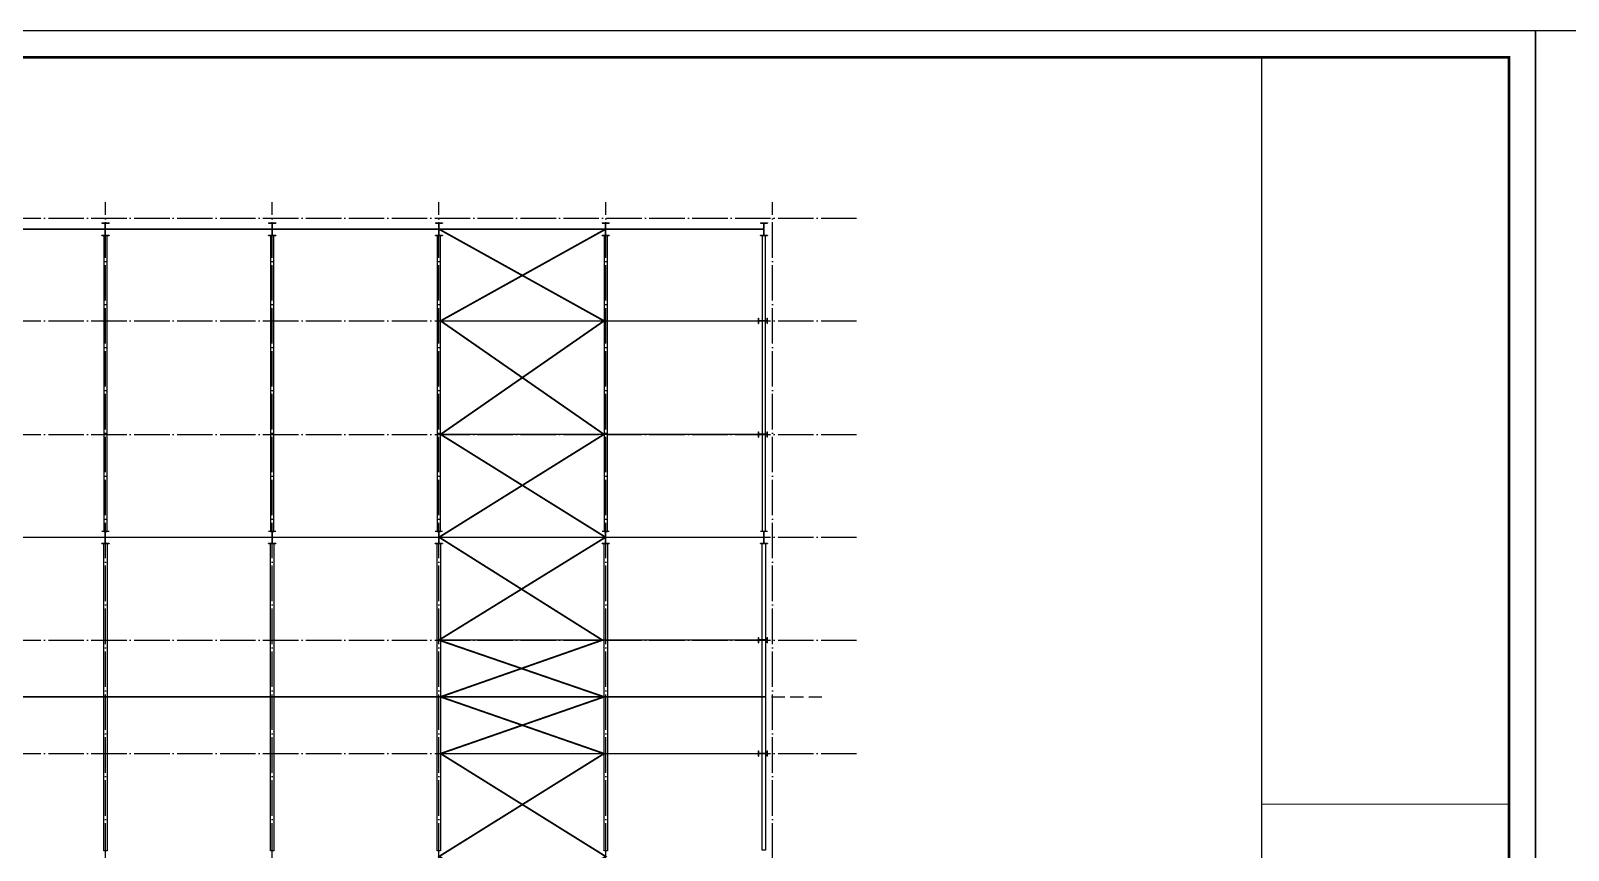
# Model space of a CAD drawing. Extents: x 95752 to 843522, y -411933 to 75567.
# Drawn here: x 518379 to 605060, y 29357 to 75567 of the extents above; entities that cross this region are included whole.
import ezdxf

# ---------------------------------------------------------------- set-up
doc = ezdxf.new("R2010")
doc.units = 0
doc.header["$LTSCALE"] = 1000
doc.header["$MEASUREMENT"] = 0
doc.linetypes.add('DASH', pattern=[0.35, 0.25, -0.1])
doc.linetypes.add('DOTE', pattern=[2.42, 2, -0.2, 0.02, -0.2])
for name, color, linetype in [('13', 4, 'Continuous'), ('_0', 7, 'Continuous'), ('C-粗线', 51, 'Continuous'), ('DOTE', 1, 'Continuous'), ('EVTR', 2, 'Continuous'), ('PUB_TITLE', 4, 'Continuous'), ('屋架梁', 2, 'Continuous')]:
    doc.layers.add(name, color=color, linetype=linetype)
for name, color, linetype, lineweight in [('14', 2, 'Continuous', 20), ('支撑', 5, 'Continuous', 35), ('系梁', 6, 'Continuous', 35)]:
    doc.layers.add(name, color=color, linetype=linetype, lineweight=lineweight)
doc.styles.add('_HZTXT', font='gs_txt.shx', dxfattribs={"width": 0.8, "bigfont": 'hzdx.shx'})
doc.styles.add('HT', font='simhei.ttf')
doc.styles.add('HZTXT', font='romans.shx', dxfattribs={"width": 0.7, "bigfont": 'hzdx.shx'})
doc.styles.add('hztxt0', font='romans.shx', dxfattribs={"bigfont": 'gbcbig0.shx'})
doc.styles.get("Standard").update_dxf_attribs({"font": 'gbenor.shx', "bigfont": 'gbcbig.shx'})
doc.styles.add('宋体', font='SimSun.ttf')

# ---------------------------------------------------------------- blocks, each defined once
blk = doc.blocks.new('钢柱模板')
at = {"layer": 'C-粗线', "color": 6}
for p, q in [((-163632, -203263), (-163632, -203275)), ((-163632, -203263), (-163232, -203263)), ((-163632, -203263), (-163632, -203275)), ((-163632, -203263), (-163232, -203263)), ((-163632, -203275), (-163232, -203275)), ((-163632, -203275), (-163232, -203275)), ((-163441, -203283), (-163449, -203275)), ((-163441, -203283), (-163449, -203275)), ((-163441, -203951), (-163441, -203275)), ((-163441, -203951), (-163441, -203275)), ((-163423, -203283), (-163415, -203275)), ((-163423, -203951), (-163423, -203275)), ((-163423, -203283), (-163415, -203275)), ((-163423, -203951), (-163423, -203275)), ((-163232, -203263), (-163232, -203275)), ((-163232, -203263), (-163232, -203275)), ((-154232, -203263), (-154232, -203275)), ((-154232, -203263), (-153832, -203263)), ((-154232, -203263), (-154232, -203275)), ((-154232, -203263), (-153832, -203263)), ((-154232, -203275), (-153832, -203275)), ((-154232, -203275), (-153832, -203275)), ((-154041, -203283), (-154049, -203275)), ((-154041, -203283), (-154049, -203275)), ((-154041, -203951), (-154041, -203275)), ((-154041, -203951), (-154041, -203275)), ((-154023, -203283), (-154015, -203275)), ((-154023, -203951), (-154023, -203275)), ((-154023, -203283), (-154015, -203275)), ((-154023, -203951), (-154023, -203275)), ((-153832, -203263), (-153832, -203275)), ((-153832, -203263), (-153832, -203275)), ((-144832, -203263), (-144832, -203275)), ((-144832, -203263), (-144432, -203263)), ((-144832, -203263), (-144832, -203275)), ((-144832, -203263), (-144432, -203263)), ((-144832, -203275), (-144432, -203275)), ((-144832, -203275), (-144432, -203275)), ((-144641, -203283), (-144649, -203275)), ((-144641, -203283), (-144649, -203275)), ((-144641, -203951), (-144641, -203275)), ((-144641, -203951), (-144641, -203275)), ((-144623, -203283), (-144615, -203275)), ((-144623, -203951), (-144623, -203275)), ((-144623, -203283), (-144615, -203275)), ((-144623, -203951), (-144623, -203275)), ((-144432, -203263), (-144432, -203275)), ((-144432, -203263), (-144432, -203275)), ((-135432, -203263), (-135432, -203275)), ((-135432, -203263), (-135032, -203263)), ((-135432, -203263), (-135432, -203275)), ((-135432, -203263), (-135032, -203263)), ((-135432, -203275), (-135032, -203275)), ((-135432, -203275), (-135032, -203275)), ((-135241, -203283), (-135249, -203275)), ((-135241, -203283), (-135249, -203275)), ((-135241, -203951), (-135241, -203275)), ((-135241, -203951), (-135241, -203275)), ((-135223, -203283), (-135215, -203275)), ((-135223, -203951), (-135223, -203275)), ((-135223, -203283), (-135215, -203275)), ((-135223, -203951), (-135223, -203275)), ((-135032, -203263), (-135032, -203275)), ((-135032, -203263), (-135032, -203275)), ((-126512, -203263), (-126512, -203275)), ((-126512, -203263), (-126112, -203263)), ((-126512, -203263), (-126512, -203275)), ((-126512, -203263), (-126112, -203263)), ((-126512, -203275), (-126112, -203275)), ((-126512, -203275), (-126112, -203275)), ((-126321, -203283), (-126329, -203275)), ((-126321, -203283), (-126329, -203275)), ((-126321, -203951), (-126321, -203275)), ((-126321, -203951), (-126321, -203275)), ((-126303, -203283), (-126295, -203275)), ((-126303, -203951), (-126303, -203275)), ((-126303, -203283), (-126295, -203275)), ((-126303, -203951), (-126303, -203275)), ((-126112, -203263), (-126112, -203275)), ((-126112, -203263), (-126112, -203275)), ((-163632, -203963), (-163632, -203951)), ((-163632, -203951), (-163232, -203951)), ((-163632, -203963), (-163632, -203951)), ((-163632, -203951), (-163232, -203951)), ((-163632, -203963), (-163232, -203963)), ((-163632, -203963), (-163232, -203963)), ((-163441, -203943), (-163449, -203951)), ((-163441, -203943), (-163449, -203951)), ((-163423, -203943), (-163415, -203951)), ((-163423, -203943), (-163415, -203951)), ((-163232, -203951), (-163232, -203963)), ((-163232, -203951), (-163232, -203963)), ((-154232, -203963), (-154232, -203951)), ((-154232, -203951), (-153832, -203951)), ((-154232, -203963), (-154232, -203951)), ((-154232, -203951), (-153832, -203951)), ((-154232, -203963), (-153832, -203963)), ((-154232, -203963), (-153832, -203963)), ((-154041, -203943), (-154049, -203951)), ((-154041, -203943), (-154049, -203951)), ((-154023, -203943), (-154015, -203951)), ((-154023, -203943), (-154015, -203951)), ((-153832, -203951), (-153832, -203963)), ((-153832, -203951), (-153832, -203963)), ((-144832, -203963), (-144832, -203951)), ((-144832, -203951), (-144432, -203951)), ((-144832, -203963), (-144832, -203951)), ((-144832, -203951), (-144432, -203951)), ((-144832, -203963), (-144432, -203963)), ((-144832, -203963), (-144432, -203963)), ((-144641, -203943), (-144649, -203951)), ((-144641, -203943), (-144649, -203951)), ((-144623, -203943), (-144615, -203951)), ((-144623, -203943), (-144615, -203951)), ((-144432, -203951), (-144432, -203963)), ((-144432, -203951), (-144432, -203963)), ((-135432, -203963), (-135432, -203951)), ((-135432, -203951), (-135032, -203951)), ((-135432, -203963), (-135432, -203951)), ((-135432, -203951), (-135032, -203951)), ((-135432, -203963), (-135032, -203963)), ((-135432, -203963), (-135032, -203963)), ((-135241, -203943), (-135249, -203951)), ((-135241, -203943), (-135249, -203951)), ((-135223, -203943), (-135215, -203951)), ((-135223, -203943), (-135215, -203951)), ((-135032, -203951), (-135032, -203963)), ((-135032, -203951), (-135032, -203963)), ((-126512, -203963), (-126512, -203951)), ((-126512, -203951), (-126112, -203951)), ((-126512, -203963), (-126512, -203951)), ((-126512, -203951), (-126112, -203951)), ((-126512, -203963), (-126112, -203963)), ((-126512, -203963), (-126112, -203963)), ((-126321, -203943), (-126329, -203951)), ((-126321, -203943), (-126329, -203951)), ((-126303, -203943), (-126295, -203951)), ((-126303, -203943), (-126295, -203951)), ((-126112, -203951), (-126112, -203963)), ((-126112, -203951), (-126112, -203963)), ((-126612, -208633), (-126600, -208633)), ((-126612, -208933), (-126612, -208633)), ((-126612, -208633), (-126600, -208633)), ((-126612, -208933), (-126612, -208633)), ((-126600, -208933), (-126600, -208633)), ((-126600, -208933), (-126600, -208633)), ((-126592, -208774), (-126600, -208766)), ((-126592, -208774), (-126600, -208766)), ((-126124, -208774), (-126600, -208774)), ((-126124, -208774), (-126600, -208774)), ((-126592, -208792), (-126600, -208800)), ((-126124, -208792), (-126600, -208792)), ((-126592, -208792), (-126600, -208800)), ((-126124, -208792), (-126600, -208792)), ((-126132, -208774), (-126124, -208766)), ((-126132, -208774), (-126124, -208766)), ((-126132, -208792), (-126124, -208800)), ((-126132, -208792), (-126124, -208800)), ((-126124, -208633), (-126112, -208633)), ((-126124, -208933), (-126124, -208633)), ((-126124, -208633), (-126112, -208633)), ((-126124, -208933), (-126124, -208633)), ((-126112, -208933), (-126112, -208633)), ((-126112, -208933), (-126112, -208633)), ((-126612, -208933), (-126600, -208933)), ((-126612, -208933), (-126600, -208933)), ((-126112, -208933), (-126124, -208933)), ((-126112, -208933), (-126124, -208933)), ((-126612, -215033), (-126600, -215033)), ((-126612, -215333), (-126612, -215033)), ((-126612, -215033), (-126600, -215033)), ((-126612, -215333), (-126612, -215033)), ((-126612, -215333), (-126600, -215333)), ((-126612, -215333), (-126600, -215333)), ((-126600, -215333), (-126600, -215033)), ((-126600, -215333), (-126600, -215033)), ((-126592, -215174), (-126600, -215166)), ((-126592, -215174), (-126600, -215166)), ((-126124, -215174), (-126600, -215174)), ((-126124, -215174), (-126600, -215174)), ((-126592, -215192), (-126600, -215200)), ((-126124, -215192), (-126600, -215192)), ((-126592, -215192), (-126600, -215200)), ((-126124, -215192), (-126600, -215192)), ((-126132, -215174), (-126124, -215166)), ((-126132, -215174), (-126124, -215166)), ((-126132, -215192), (-126124, -215200)), ((-126132, -215192), (-126124, -215200)), ((-126124, -215033), (-126112, -215033)), ((-126124, -215333), (-126124, -215033)), ((-126124, -215033), (-126112, -215033)), ((-126124, -215333), (-126124, -215033)), ((-126112, -215333), (-126124, -215333)), ((-126112, -215333), (-126124, -215333)), ((-126112, -215333), (-126112, -215033)), ((-126112, -215333), (-126112, -215033)), ((-163637, -220633), (-163637, -220645)), ((-163637, -220633), (-163227, -220633)), ((-163637, -220633), (-163637, -220645)), ((-163637, -220633), (-163227, -220633)), ((-163637, -220645), (-163227, -220645)), ((-163637, -220645), (-163227, -220645)), ((-163441, -220653), (-163449, -220645)), ((-163441, -220653), (-163449, -220645)), ((-163441, -221321), (-163441, -220645)), ((-163441, -221321), (-163441, -220645)), ((-163423, -220653), (-163415, -220645)), ((-163423, -221321), (-163423, -220645)), ((-163423, -220653), (-163415, -220645)), ((-163423, -221321), (-163423, -220645)), ((-163227, -220633), (-163227, -220645)), ((-163227, -220633), (-163227, -220645)), ((-154237, -220633), (-154237, -220645)), ((-154237, -220633), (-153827, -220633)), ((-154237, -220633), (-154237, -220645)), ((-154237, -220633), (-153827, -220633)), ((-154237, -220645), (-153827, -220645)), ((-154237, -220645), (-153827, -220645)), ((-154041, -220653), (-154049, -220645)), ((-154041, -220653), (-154049, -220645)), ((-154041, -221321), (-154041, -220645)), ((-154041, -221321), (-154041, -220645)), ((-154023, -220653), (-154015, -220645)), ((-154023, -221321), (-154023, -220645)), ((-154023, -220653), (-154015, -220645)), ((-154023, -221321), (-154023, -220645)), ((-153827, -220633), (-153827, -220645)), ((-153827, -220633), (-153827, -220645)), ((-144837, -220633), (-144837, -220645)), ((-144837, -220633), (-144427, -220633)), ((-144837, -220633), (-144837, -220645)), ((-144837, -220633), (-144427, -220633)), ((-144837, -220645), (-144427, -220645)), ((-144837, -220645), (-144427, -220645)), ((-144641, -220653), (-144649, -220645)), ((-144641, -220653), (-144649, -220645)), ((-144641, -221321), (-144641, -220645)), ((-144641, -221321), (-144641, -220645)), ((-144623, -220653), (-144615, -220645)), ((-144623, -221321), (-144623, -220645)), ((-144623, -220653), (-144615, -220645)), ((-144623, -221321), (-144623, -220645)), ((-144427, -220633), (-144427, -220645)), ((-144427, -220633), (-144427, -220645)), ((-135437, -220633), (-135437, -220645)), ((-135437, -220633), (-135027, -220633)), ((-135437, -220633), (-135437, -220645)), ((-135437, -220633), (-135027, -220633)), ((-135437, -220645), (-135027, -220645)), ((-135437, -220645), (-135027, -220645)), ((-135241, -220653), (-135249, -220645)), ((-135241, -220653), (-135249, -220645)), ((-135241, -221321), (-135241, -220645)), ((-135241, -221321), (-135241, -220645)), ((-135223, -220653), (-135215, -220645)), ((-135223, -221321), (-135223, -220645)), ((-135223, -220653), (-135215, -220645)), ((-135223, -221321), (-135223, -220645)), ((-135027, -220633), (-135027, -220645)), ((-135027, -220633), (-135027, -220645)), ((-126512, -220633), (-126512, -220645)), ((-126512, -220633), (-126112, -220633)), ((-126512, -220633), (-126512, -220645)), ((-126512, -220633), (-126112, -220633)), ((-126512, -220645), (-126112, -220645)), ((-126512, -220645), (-126112, -220645)), ((-126321, -220653), (-126329, -220645)), ((-126321, -220653), (-126329, -220645)), ((-126321, -221321), (-126321, -220645)), ((-126321, -221321), (-126321, -220645)), ((-126303, -220653), (-126295, -220645)), ((-126303, -221321), (-126303, -220645)), ((-126303, -220653), (-126295, -220645)), ((-126303, -221321), (-126303, -220645)), ((-126112, -220633), (-126112, -220645)), ((-126112, -220633), (-126112, -220645)), ((-163637, -221333), (-163637, -221321)), ((-163637, -221321), (-163227, -221321)), ((-163637, -221333), (-163637, -221321)), ((-163637, -221321), (-163227, -221321)), ((-163637, -221333), (-163227, -221333)), ((-163637, -221333), (-163227, -221333)), ((-163441, -221313), (-163449, -221321)), ((-163441, -221313), (-163449, -221321)), ((-163423, -221313), (-163415, -221321)), ((-163423, -221313), (-163415, -221321)), ((-163227, -221321), (-163227, -221333)), ((-163227, -221321), (-163227, -221333)), ((-154237, -221333), (-154237, -221321)), ((-154237, -221321), (-153827, -221321)), ((-154237, -221333), (-154237, -221321)), ((-154237, -221321), (-153827, -221321)), ((-154237, -221333), (-153827, -221333)), ((-154237, -221333), (-153827, -221333)), ((-154041, -221313), (-154049, -221321)), ((-154041, -221313), (-154049, -221321)), ((-154023, -221313), (-154015, -221321)), ((-154023, -221313), (-154015, -221321)), ((-153827, -221321), (-153827, -221333)), ((-153827, -221321), (-153827, -221333)), ((-144837, -221333), (-144837, -221321)), ((-144837, -221321), (-144427, -221321)), ((-144837, -221333), (-144837, -221321)), ((-144837, -221321), (-144427, -221321)), ((-144837, -221333), (-144427, -221333)), ((-144837, -221333), (-144427, -221333)), ((-144641, -221313), (-144649, -221321)), ((-144641, -221313), (-144649, -221321)), ((-144623, -221313), (-144615, -221321)), ((-144623, -221313), (-144615, -221321)), ((-144427, -221321), (-144427, -221333)), ((-144427, -221321), (-144427, -221333)), ((-135437, -221333), (-135437, -221321)), ((-135437, -221321), (-135027, -221321)), ((-135437, -221333), (-135437, -221321)), ((-135437, -221321), (-135027, -221321)), ((-135437, -221333), (-135027, -221333)), ((-135437, -221333), (-135027, -221333)), ((-135241, -221313), (-135249, -221321)), ((-135241, -221313), (-135249, -221321)), ((-135223, -221313), (-135215, -221321)), ((-135223, -221313), (-135215, -221321)), ((-135027, -221321), (-135027, -221333)), ((-135027, -221321), (-135027, -221333)), ((-126512, -221333), (-126512, -221321)), ((-126512, -221321), (-126112, -221321)), ((-126512, -221333), (-126512, -221321)), ((-126512, -221321), (-126112, -221321)), ((-126512, -221333), (-126112, -221333)), ((-126512, -221333), (-126112, -221333)), ((-126321, -221313), (-126329, -221321)), ((-126321, -221313), (-126329, -221321)), ((-126303, -221313), (-126295, -221321)), ((-126303, -221313), (-126295, -221321)), ((-126112, -221321), (-126112, -221333)), ((-126112, -221321), (-126112, -221333)), ((-126612, -226633), (-126600, -226633)), ((-126612, -226933), (-126612, -226633)), ((-126612, -226633), (-126600, -226633)), ((-126612, -226933), (-126612, -226633)), ((-126612, -226933), (-126600, -226933)), ((-126612, -226933), (-126600, -226933)), ((-126600, -226933), (-126600, -226633)), ((-126600, -226933), (-126600, -226633)), ((-126592, -226774), (-126600, -226766)), ((-126592, -226774), (-126600, -226766)), ((-126124, -226774), (-126600, -226774)), ((-126124, -226774), (-126600, -226774)), ((-126592, -226792), (-126600, -226800)), ((-126124, -226792), (-126600, -226792)), ((-126592, -226792), (-126600, -226800)), ((-126124, -226792), (-126600, -226792)), ((-126132, -226774), (-126124, -226766)), ((-126132, -226774), (-126124, -226766)), ((-126132, -226792), (-126124, -226800)), ((-126132, -226792), (-126124, -226800)), ((-126124, -226633), (-126112, -226633)), ((-126124, -226933), (-126124, -226633)), ((-126124, -226633), (-126112, -226633)), ((-126124, -226933), (-126124, -226633)), ((-126112, -226933), (-126124, -226933)), ((-126112, -226933), (-126124, -226933)), ((-126112, -226933), (-126112, -226633)), ((-126112, -226933), (-126112, -226633)), ((-126612, -233033), (-126600, -233033)), ((-126612, -233333), (-126612, -233033)), ((-126612, -233033), (-126600, -233033)), ((-126612, -233333), (-126612, -233033)), ((-126600, -233333), (-126600, -233033)), ((-126600, -233333), (-126600, -233033)), ((-126592, -233174), (-126600, -233166)), ((-126592, -233174), (-126600, -233166)), ((-126132, -233174), (-126124, -233166)), ((-126132, -233174), (-126124, -233166)), ((-126124, -233033), (-126112, -233033)), ((-126124, -233333), (-126124, -233033)), ((-126124, -233033), (-126112, -233033)), ((-126124, -233333), (-126124, -233033)), ((-126112, -233333), (-126112, -233033)), ((-126112, -233333), (-126112, -233033)), ((-126612, -233333), (-126600, -233333)), ((-126612, -233333), (-126600, -233333)), ((-126124, -233174), (-126600, -233174)), ((-126124, -233174), (-126600, -233174)), ((-126592, -233192), (-126600, -233200)), ((-126124, -233192), (-126600, -233192)), ((-126592, -233192), (-126600, -233200)), ((-126124, -233192), (-126600, -233192)), ((-126132, -233192), (-126124, -233200)), ((-126132, -233192), (-126124, -233200)), ((-126112, -233333), (-126124, -233333)), ((-126112, -233333), (-126124, -233333))]:
    blk.add_line(p, q, dxfattribs=at)
blk = doc.blocks.new('zw-02')
at = {"layer": 'DOTE', "linetype": 'DOTE'}
for p, q in [((364943, 4846), (364943, 63646)), ((374343, 4846), (374343, 63646)), ((383743, 4846), (383743, 63646)), ((393143, 4846), (393143, 63646)), ((402543, 4846), (402543, 63646)), ((303643, 62746), (407443, 62746)), ((303643, 56946), (407443, 56946)), ((303643, 50546), (407443, 50546)), ((303643, 44746), (407443, 44746)), ((303643, 38946), (407443, 38946)), ((303643, 32546), (407443, 32546))]:
    blk.add_line(p, q, dxfattribs=at)
blk = doc.blocks.new('弘吉车间2')
at = {"layer": '14'}
h = blk.add_hatch(dxfattribs=at)
h.set_pattern_fill('ANSI31', color=256, scale=100, angle=135, style=0)
h.set_pattern_definition([(180, (-226475.39, -78017.824), (-3e-15, -12.5), [])])
edge = h.paths.add_edge_path()
edge.add_line((-9011, 2855), (-9011, 2773))
edge.add_line((-9011, 2773), (-9152, 2773))
edge.add_line((-9152, 2773), (-9152, 3084))
edge.add_arc((-9062, 3084), 90, 90, 180, ccw=False)
edge.add_line((-9062, 3174), (-8271, 3174))
edge.add_arc((-8271, 3084), 90, 0, 90, ccw=False)
edge.add_line((-8181, 3084), (-8181, 2768))
edge.add_line((-8181, 2768), (-8311, 2768))
edge.add_line((-8311, 2768), (-8311, 2862))
edge.add_line((-8311, 2862), (-8282, 2862))
edge.add_line((-8282, 2862), (-8268, 2862))
edge.add_line((-8268, 2862), (-8268, 3074))
edge.add_line((-8268, 3074), (-9055, 3074))
edge.add_line((-9055, 3074), (-9055, 2855))
edge.add_line((-9055, 2855), (-9011, 2855))
h.paths.add_polyline_path([(-8629, 2622), (-8629, 3030), (-8321, 3030), (-8321, 2942), (-8535, 2942), (-8535, 2855), (-8362, 2855), (-8362, 2525), (-8542, 2525), (-8542, 2442), (-8320, 2442), (-8320, 2365), (-8628, 2365), (-8628, 2526), (-8697, 2526), (-8697, 2365), (-9006, 2365), (-9006, 2442), (-8784, 2442), (-8784, 2525), (-8963, 2525), (-8963, 2855), (-8790, 2855), (-8790, 2942), (-9004, 2942), (-9004, 3030), (-8697, 3030), (-8697, 2622)])
h.paths.add_polyline_path([(-8874, 2772), (-8776, 2772), (-8776, 2616), (-8874, 2616)], flags=16)
h.paths.add_polyline_path([(-8452, 2772), (-8549, 2772), (-8549, 2616), (-8452, 2616)], flags=16)
edge = h.paths.add_edge_path()
edge.add_line((-9011, 2525), (-9011, 2607))
edge.add_line((-9011, 2607), (-9152, 2607))
edge.add_line((-9152, 2607), (-9152, 2296))
edge.add_arc((-9062, 2296), 90, 180, 270)
edge.add_line((-9062, 2206), (-8271, 2206))
edge.add_arc((-8271, 2296), 90, 270, 360)
edge.add_line((-8181, 2296), (-8181, 2612))
edge.add_line((-8181, 2612), (-8311, 2612))
edge.add_line((-8311, 2612), (-8311, 2518))
edge.add_line((-8311, 2518), (-8282, 2518))
edge.add_line((-8282, 2518), (-8268, 2518))
edge.add_line((-8268, 2518), (-8268, 2306))
edge.add_line((-8268, 2306), (-9055, 2306))
edge.add_line((-9055, 2306), (-9055, 2525))
edge.add_line((-9055, 2525), (-9011, 2525))
for p, q in [((-9300, 29320), (-9300, 0)), ((-9300, 29320), (0, 29320)), ((-9300, 24820), (0, 24820)), ((-9300, 20320), (0, 20320)), ((-9300, 18320), (0, 18320)), ((-9300, 16320), (0, 16320)), ((-9300, 15320), (0, 15320)), ((-9300, 14320), (0, 14320)), ((-9300, 13320), (0, 13320)), ((-9300, 12320), (0, 12320)), ((-9300, 11320), (0, 11320)), ((-9300, 10320), (0, 10320)), ((-9300, 9320), (0, 9320)), ((-9300, 8320), (0, 8320)), ((-9300, 7320), (0, 7320)), ((-9300, 6320), (0, 6320)), ((-9300, 5320), (0, 5320)), ((-9300, 4320), (0, 4320)), ((-9300, 3320), (0, 3320)), ((-9300, 3320), (0, 3320))]:
    blk.add_line(p, q, dxfattribs=at)
for points in [[(-9300, 0), (0, 0), (0, 29320), (-9300, 29320)], [(-8874, 2772), (-8776, 2772), (-8776, 2616), (-8874, 2616)], [(-8452, 2772), (-8549, 2772), (-8549, 2616), (-8452, 2616)]]:
    blk.add_lwpolyline(points, close=True, dxfattribs=at)
for points in [[(-9011, 2855), (-9011, 2773), (-9152, 2773), (-9152, 3084, -0.414214), (-9062, 3174), (-8271, 3174, -0.414214), (-8181, 3084), (-8181, 2768), (-8311, 2768), (-8311, 2862), (-8282, 2862), (-8268, 2862), (-8268, 3074), (-9055, 3074), (-9055, 2855)], [(-9011, 2525), (-9011, 2607), (-9152, 2607), (-9152, 2296, 0.414214), (-9062, 2206), (-8271, 2206, 0.414214), (-8181, 2296), (-8181, 2612), (-8311, 2612), (-8311, 2518), (-8282, 2518), (-8268, 2518), (-8268, 2306), (-9055, 2306), (-9055, 2525)]]:
    blk.add_lwpolyline(points, format="xyb", close=True, dxfattribs=at)
blk.add_lwpolyline([(-8629, 2622), (-8629, 2622), (-8629, 3030), (-8321, 3030), (-8321, 2942), (-8535, 2942), (-8535, 2855), (-8362, 2855), (-8362, 2525), (-8542, 2525), (-8542, 2442), (-8320, 2442), (-8320, 2365), (-8628, 2365), (-8628, 2526), (-8697, 2526), (-8697, 2365), (-9006, 2365), (-9006, 2442), (-8784, 2442), (-8784, 2525), (-8963, 2525), (-8963, 2855), (-8790, 2855), (-8790, 2942), (-9004, 2942), (-9004, 3030), (-8697, 3030), (-8697, 2622), (-8629, 2622)], dxfattribs=at)
at = {"layer": '13', "color": 7, "style": '_HZTXT', "width": 0.85}
for s, height, p in [('佛山市天地元一净化设备有限公司', 417.91, (-6694, 19336)), ('净化智能装备总部项目-', 417.91, (-6750, 18616)), ('1号车间', 417.9, (-2815, 18616)), ('佛山市天地元一净化设备有限公司', 417.91, (-6282, 17179)), ('结 施', 400, (-6198, 14522)), ('GS-  /22', 400, (-6198, 13522)), ('第 1 版', 400, (-6198, 12522)), ('2025.09', 400, (-6166, 11522)), ('AT-FS25023E', 400, (-6166, 3522))]:
    blk.add_text(s, height=height, dxfattribs=at).set_placement(p)
at = {"layer": '13', "style": 'HZTXT', "width": 0.7}
for s, p in [('建筑工程甲级设计证书号：A144002161', (-8015, 1568)), ('市政工程乙级设计证书号：A244002168', (-8015, 1144)), ('城乡规划编制乙级证书编号：粤自资规乙字23440110', (-8015, 639)), ('电话 Tel：020-84214629', (-8015, 159))]:
    blk.add_text(s, height=350, rotation=359.99972, dxfattribs=at).set_placement(p)
at = {"layer": '14'}
for s, height, style, width, p in [('注册章', 350, '宋体', 0.82, (-9173, 24949)), ('工程设计出图专用章', 350, '宋体', 0.82, (-9173, 20449)), ('项', 350, '宋体', 0.82, (-9176, 19220)), ('目', 350, '宋体', 0.82, (-8632, 19220)), ('名', 350, '宋体', 0.82, (-8081, 19220)), ('称', 350, '宋体', 0.82, (-7542, 19220)), ('兴', 350, '宋体', 0.82, (-9176, 17220)), ('建', 350, '宋体', 0.82, (-8632, 17220)), ('单', 350, '宋体', 0.82, (-8081, 17220)), ('位', 350, '宋体', 0.82, (-7542, 17220)), ('图      名', 350, '宋体', 0.82, (-9176, 15566)), ('图      别', 350, '宋体', 0.82, (-9176, 14566)), ('图      号', 350, '宋体', 0.82, (-9176, 13566)), ('版  本  号', 350, '宋体', 0.82, (-9176, 12566)), ('日      期', 350, '宋体', 0.82, (-9176, 11566)), ('制      图', 350, '宋体', 0.82, (-9176, 10566)), ('设      计', 350, '宋体', 0.82, (-9176, 9566)), ('专业负责人', 350, '宋体', 0.82, (-9176, 8566)), ('项目负责人', 350, '宋体', 0.82, (-9176, 7566)), ('专业校对人', 350, '宋体', 0.82, (-9149, 6566, -24845)), ('审  核  人', 350, '宋体', 0.82, (-9149, 5566, -24845)), ('审  定  人', 350, '宋体', 0.82, (-9149, 4566, -24845)), ('设  计  号', 350, '宋体', 0.82, (-9149, 3566, -24845)), ('广州亚泰建筑设计院有限公司', 480, 'HT', 0.8, (-8033, 2612))]:
    blk.add_text(s, height=height, dxfattribs=dict(at, style=style, width=width)).set_placement(p)
at = {"layer": '14', "width": 0.8}
blk.add_text('GUANGZHOU ASIA TOP ARCHITECTURAL DESIGNINSTITUTE CO.,LTD', height=198, rotation=359.99972, dxfattribs=at).set_placement((-7987, 2124, -24845))
at = {"layer": '14', "style": 'hztxt0'}
for s, p in [('电子文件名：', (-24105, -584)), ('图纸版权属设计单位所有，未经许可，外人及外单位不得翻印复制作为其他工程之用。', (-14838, -548))]:
    blk.add_text(s, height=450, rotation=359.99972, dxfattribs=at).set_placement(p)

msp = doc.modelspace()

# ---------------------------------------------------------------- linework, layer by layer
at = {"color": 2}
msp.add_lwpolyline([(587772.7, -12033), (601722.7, -12033), (601722.7, 74067), (587772.7, 74067)], close=True, dxfattribs=at)
at = {"layer": 'EVTR', "linetype": 'DASH', "ltscale": 3}
msp.add_lwpolyline([(462487.2, 38007.4), (563175.3, 38007.4)], dxfattribs=at)
at = {"layer": 'PUB_TITLE'}
for points in [[(445572.7, -13533), (603222.7, -13533), (603222.7, 75567), (445572.7, 75567)], [(603222.7, -13533), (760872.7, -13533), (760872.7, 75567), (603222.7, 75567)]]:
    msp.add_lwpolyline(points, close=True, dxfattribs=at)
at = {"layer": 'PUB_TITLE', "const_width": 150}
msp.add_lwpolyline([(449322.7, -12033), (601722.7, -12033), (601722.7, 74067), (449322.7, 74067)], close=True, dxfattribs=at)
at = {"layer": '屋架梁', "linetype": 'ByBlock'}
for points in [[(522499.1, 47332.4), (522686.6, 47332.4), (522686.6, 64027.4), (522499.1, 64027.4)], [(531899.1, 47332.4), (532086.6, 47332.4), (532086.6, 64027.4), (531899.1, 64027.4)], [(541299.1, 47332.4), (541486.6, 47332.4), (541486.6, 64027.4), (541299.1, 64027.4)], [(550699.1, 47332.4), (550886.6, 47332.4), (550886.6, 64027.4), (550699.1, 64027.4)], [(559619.1, 47357.4), (559806.6, 47357.4), (559806.6, 64027.4), (559619.1, 64027.4)], [(522499.1, 46682.4), (522686.6, 46682.4), (522686.6, 29332.4), (522499.1, 29332.4)], [(531899.1, 46682.4), (532086.6, 46682.4), (532086.6, 29332.4), (531899.1, 29332.4)], [(541299.1, 46682.4), (541486.6, 46682.4), (541486.6, 29332.4), (541299.1, 29332.4)], [(550699.1, 46682.4), (550886.6, 46682.4), (550886.6, 29332.4), (550699.1, 29332.4)], [(559619.1, 46657.4), (559806.6, 46657.4), (559806.6, 29357.4), (559619.1, 29357.4)]]:
    msp.add_lwpolyline(points, close=True, dxfattribs=at)
at = {"layer": '支撑', "const_width": 100}
for points in [[(541401.8, 64377.4), (550699.1, 59207.4), (541486.6, 52807.4), (550783.8, 47007.4), (541392.8, 41207.4), (550699.1, 38007.4), (541486.6, 34807.4), (550792.8, 29007.4), (541486.6, 23207.4), (550699.1, 16807.4), (541401.8, 11637.4)], [(550783.8, 11637.4), (541486.6, 16807.4), (550699.1, 23207.4), (541401.8, 29007.4), (550699.1, 34807.4), (541486.6, 38007.4), (550605.3, 41207.4), (541401.8, 47007.4), (550699.1, 52807.4), (541486.6, 59207.4), (550783.8, 64377.4)]]:
    msp.add_lwpolyline(points, dxfattribs=at)
at = {"layer": '系梁', "color": 4, "const_width": 80}
for points in [[(559728.8, 64377.4), (466656.8, 64377.4)], [(559412.8, 59207.4), (541486.6, 59207.4)], [(559412.8, 52807.4), (541486.6, 52807.4)], [(559728.8, 47007.4), (466656.8, 47007.4)], [(559412.8, 41207.4), (541299.1, 41207.4)], [(559831.6, 38007.4), (466741.6, 38007.4)], [(559412.8, 34807.4), (541299.1, 34807.4)]]:
    msp.add_lwpolyline(points, dxfattribs=at)

# ---------------------------------------------------------------- block references
for name, p in [('zw-02', (157650, 2261.5)), ('钢柱模板', (686024.3, 267990.9))]:
    msp.add_blockref(name, p)
at = {"layer": '_0', "xscale": 1.5, "yscale": 1.5, "zscale": 1.5}
msp.add_blockref('弘吉车间2', (601722.7, -12033), dxfattribs=at)

doc.saveas('drawing.dxf')
